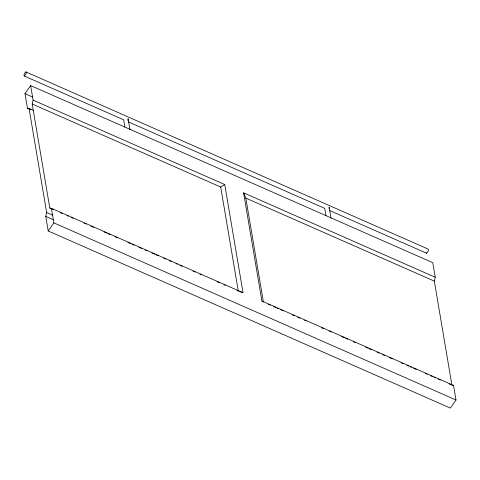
<?xml version="1.0" encoding="UTF-8"?>
<svg xmlns="http://www.w3.org/2000/svg" width="480" height="480" viewBox="0 0 480 480"><rect width="100%" height="100%" fill="white"/><g stroke="black" fill="none" stroke-linecap="round" stroke-linejoin="round"><path stroke-width="0.72" d="M127.896 120.462L128.088 118.632L129.948 129.648M329.028 208.41L329.154 207.186L331.02 218.202M53.22 209.55L49.794 208.038L32.196 104.016L33.102 100.134L30.636 85.572L432.774 262.68L435.24 277.248L434.334 281.124L451.806 384.414M435.24 277.248L243.594 192.84L261.894 301.026L453.534 385.428L456 399.996L450.354 408.096L48.216 230.982L45.756 216.42L46.656 212.538L29.064 108.516L27.456 108.234L24.996 93.672L30.636 85.572M48.216 230.982L53.862 222.882L51.396 208.32L49.794 208.038M329.544 210.48L426.636 253.242L428.304 250.854L428.49 249.438L427.992 249.018L25.854 71.904L24.954 72.72L24.186 74.292L24 75.708L24.498 76.134L123.648 119.796L124.89 127.14M24.498 76.134L26.16 73.746L26.352 72.33L25.854 71.904M32.196 104.016L220.698 187.038L224.742 184.542L243.042 292.722L51.396 208.32M451.932 385.152L453.534 385.428M238.974 291.3L242.364 292.488M128.484 121.926L324.714 208.35L325.956 215.694M24.996 93.672L32.544 96.996M33.102 100.134L224.742 184.542M243.594 192.84L245.832 198.108L434.334 281.124M29.064 108.516L33.174 110.328M27.456 108.234L30.876 109.746M60.072 212.568L62.13 213.474M66.93 215.586L68.298 216.192M71.04 217.398L73.098 218.304M84.066 223.134L86.124 224.04M90.918 226.152L93.66 227.364M103.944 231.888L106.686 233.1M108.054 233.7L110.112 234.606M114.912 236.718L117.654 237.93M127.932 242.454L130.674 243.666M132.048 244.266L134.106 245.172M138.9 247.284L141.642 248.496M145.074 250.002L147.126 250.908M151.926 253.02L154.668 254.232M156.036 254.832L158.094 255.738M163.578 258.156L165.636 259.062M169.062 260.568L171.12 261.474M175.92 263.586L177.288 264.192M180.03 265.398L182.088 266.304M193.056 271.134L195.108 272.04M199.908 274.152L201.282 274.758M217.044 281.7L219.102 282.606M223.902 284.718L225.27 285.324M236.922 290.454L238.296 291.06L220.698 187.038M268.224 304.242L270.282 305.148M273.708 306.66L275.766 307.566M277.14 308.166L278.508 308.772M280.566 309.678L283.308 310.884M292.218 314.808L294.276 315.714M297.702 317.226L299.76 318.132M304.554 320.244L305.928 320.844M321.69 327.792L323.748 328.698M329.232 331.11L331.29 332.016M341.574 336.546L344.31 337.752M345.684 338.358L347.742 339.264M353.226 341.676L355.278 342.582M365.562 347.112L368.304 348.318M369.678 348.924L371.73 349.83M377.214 352.242L379.272 353.148M382.698 354.66L384.756 355.566M389.556 357.678L392.298 358.884M401.208 362.808L403.26 363.714M406.692 365.226L408.744 366.132M410.118 366.732L411.486 367.338M413.544 368.244L416.286 369.45M425.196 373.374L427.254 374.28M430.68 375.792L432.738 376.698M434.106 377.298L435.48 377.904M438.222 379.11L440.28 380.016M449.19 383.94L451.248 384.846M46.656 212.538L52.824 215.256M45.756 216.42L53.286 219.738M53.862 222.882L456 399.996M261.894 301.026L262.914 301.764M426.138 252.816L426.636 253.242M245.832 198.108L263.43 302.13"/></g></svg>
